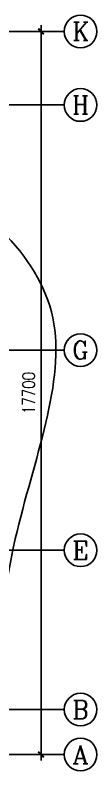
# Model space of a CAD drawing. Extents: x 68494 to 246694, y -171764 to -76879.
# Drawn here: x 115579 to 117584, y -132061 to -113561 of the extents above; entities that cross this region are included whole.
import ezdxf
from ezdxf.enums import TextEntityAlignment as Align

# ---------------------------------------------------------------- set-up
doc = ezdxf.new("R2010")
doc.units = 0
doc.header["$LTSCALE"] = 1000
doc.header["$MEASUREMENT"] = 0
doc.layers.get('0').update_dxf_attribs({"linetype": 'CONTINUOUS'})
for name, color, linetype in [('AXIS', 3, 'CONTINUOUS'), ('AXIS_TEXT', 7, 'CONTINUOUS'), ('Tile', 8, 'CONTINUOUS')]:
    doc.layers.add(name, color=color, linetype=linetype)
doc.styles.add('COMPLEX', font='COMPLEX')
doc.styles.add('DIM_FONT', font='SIMPLEX', dxfattribs={"width": 0.8})
doc.dimstyles.new('AXIS', dxfattribs={"dimtxt": 300, "dimasz": 1, "dimexe": 250, "dimexo": 300, "dimgap": 150, "dimtad": 1, "dimdec": 0, "dimzin": 0, "dimdsep": 46, "dimtxsty": 'DIM_FONT', "dimblk": '_DIMX', "dimblk1": 'DIMBK1', "dimblk2": 'DIMBK1', "dimcen": 1, "dimse1": 1, "dimse2": 1, "dimclrt": 7, "dimadec": 0, "dimazin": 0, "dimtfac": 1, "dimtdec": 0, "dimtix": 1, "dimtmove": 2, "dimatfit": 3, "dimldrblk": '_DIMX', "dimfxl": 1, "dimtvp": 1.5, "dimtolj": 1, "dimtzin": 0, "dimarcsym": 0})

# ---------------------------------------------------------------- blocks, each defined once
blk = doc.blocks.new('_AXISO')
blk.add_circle((0, 0), 0.5)
at = {"layer": 'AXIS_TEXT', "style": 'COMPLEX', "width": 1.041667}
blk.add_attdef('A', text='', height=0.56, dxfattribs=at).set_placement((-0.25, -0.28), (0.25, -0.28), align=Align.FIT)
blk = doc.blocks.new('_DIMX')
blk.add_line((-150, 0), (150, 0))
at = {"const_width": 50}
blk.add_lwpolyline([(-70, -70), (70, 70)], dxfattribs=at)
blk = doc.blocks.new('*D181')
at = {"color": 0, "linetype": 'ByBlock', "transparency": 16777216}
blk.add_line((116214, -113962), (116214, -131660), dxfattribs=at)
for p, rotation in [((116214, -113961), 90), ((116214, -131661), 270)]:
    blk.add_blockref('_DIMX', p, dxfattribs=dict(at, rotation=rotation))
at = {"color": 7, "linetype": 'ByBlock', "transparency": 16777216, "insert": (115914, -122811), "char_height": 300, "attachment_point": 5, "rotation": 90, "style": 'DIM_FONT'}
blk.add_mtext('\\A1;17700', dxfattribs=at)
blk = doc.blocks.new('DIMBK1')
at = {"color": 0}
blk.add_line((-1, 0), (1, 0), dxfattribs=at)
blk.add_circle((0, 0), 0.25, dxfattribs=at)

msp = doc.modelspace()

# ---------------------------------------------------------------- linework, layer by layer
at = {"layer": 'AXIS'}
for p, q in [((116783.9, -113961.3), (114298.6, -113961.3)), ((116783.9, -115761.3), (114298.6, -115761.3)), ((116784.2, -121761.3), (112879.5, -121761.3)), ((116784.2, -126661.3), (113287.4, -126661.3)), ((116784.2, -130561.3), (114298.9, -130561.3)), ((116784.2, -131661.3), (114298.9, -131661.3))]:
    msp.add_line(p, q, dxfattribs=at)
at = {"layer": 'Tile'}
msp.add_open_spline([(115165.1, -130476.3), (115130.9, -129202), (115453, -125812.5), (117634.7, -120612.5), (114702.8, -118175.6), (112907.3, -117021.8)], degree=3, knots=[13941.3919038, 13941.3919038, 13941.3919038, 13941.3919038, 17819.938307, 23211.1220394, 28639.0202056, 28639.0202056, 28639.0202056, 28639.0202056], dxfattribs=at)

# ---------------------------------------------------------------- block references
at = {"layer": 'AXIS'}
ref = msp.add_blockref('_AXISO', (117183.9, -113961.3), dxfattribs=dict(at, xscale=-800, yscale=800, zscale=800))
ref.add_attrib('A', 'K', dxfattribs={"layer": 'AXIS_TEXT', "height": 448, "style": 'COMPLEX', "width": 0.986842}).set_placement((116983.9, -114185.3), (117383.9, -114185.3), align=Align.FIT)
ref = msp.add_blockref('_AXISO', (117183.9, -115761.3), dxfattribs=dict(at, xscale=-800, yscale=800, zscale=800))
ref.add_attrib('A', 'H', dxfattribs={"layer": 'AXIS_TEXT', "height": 448, "style": 'COMPLEX', "width": 0.9375}).set_placement((116983.9, -115985.3), (117383.9, -115985.3), align=Align.FIT)
ref = msp.add_blockref('_AXISO', (117183.9, -121761.3), dxfattribs=dict(at, xscale=-800, yscale=800, zscale=800))
ref.add_attrib('A', 'G', dxfattribs={"layer": 'AXIS_TEXT', "height": 448, "style": 'COMPLEX', "width": 1.041667}).set_placement((116983.9, -121985.3), (117383.9, -121985.3), align=Align.FIT)
ref = msp.add_blockref('_AXISO', (117183.9, -126661.3), dxfattribs=dict(at, xscale=-800, yscale=800, zscale=800))
ref.add_attrib('A', 'E', dxfattribs={"layer": 'AXIS_TEXT', "height": 448, "style": 'COMPLEX', "width": 1.171875}).set_placement((116983.9, -126885.3), (117383.9, -126885.3), align=Align.FIT)
ref = msp.add_blockref('_AXISO', (117183.9, -130561.3), dxfattribs=dict(at, xscale=-800, yscale=800, zscale=800))
ref.add_attrib('A', 'B', dxfattribs={"layer": 'AXIS_TEXT', "height": 448, "style": 'COMPLEX', "width": 1.102941}).set_placement((116983.9, -130785.3), (117383.9, -130785.3), align=Align.FIT)
ref = msp.add_blockref('_AXISO', (117183.9, -131661.3), dxfattribs=dict(at, xscale=-800, yscale=800, zscale=800))
ref.add_attrib('A', 'A', dxfattribs={"layer": 'AXIS_TEXT', "height": 448, "style": 'COMPLEX', "width": 1.041667}).set_placement((116983.9, -131885.3), (117383.9, -131885.3), align=Align.FIT)

# ---------------------------------------------------------------- dimensions: what is measured, and where the dimension line sits
dim = msp.add_linear_dim(base=(116214.2, -131661.3), p1=(114838, -113961.3), p2=(114838, -131661.3), angle=90, dimstyle='AXIS', dxfattribs=at)
dim.commit()
dim.dimension.update_dxf_attribs({"geometry": '*D181', "text_midpoint": (115914.2, -122811.3)})

doc.saveas('drawing.dxf')
